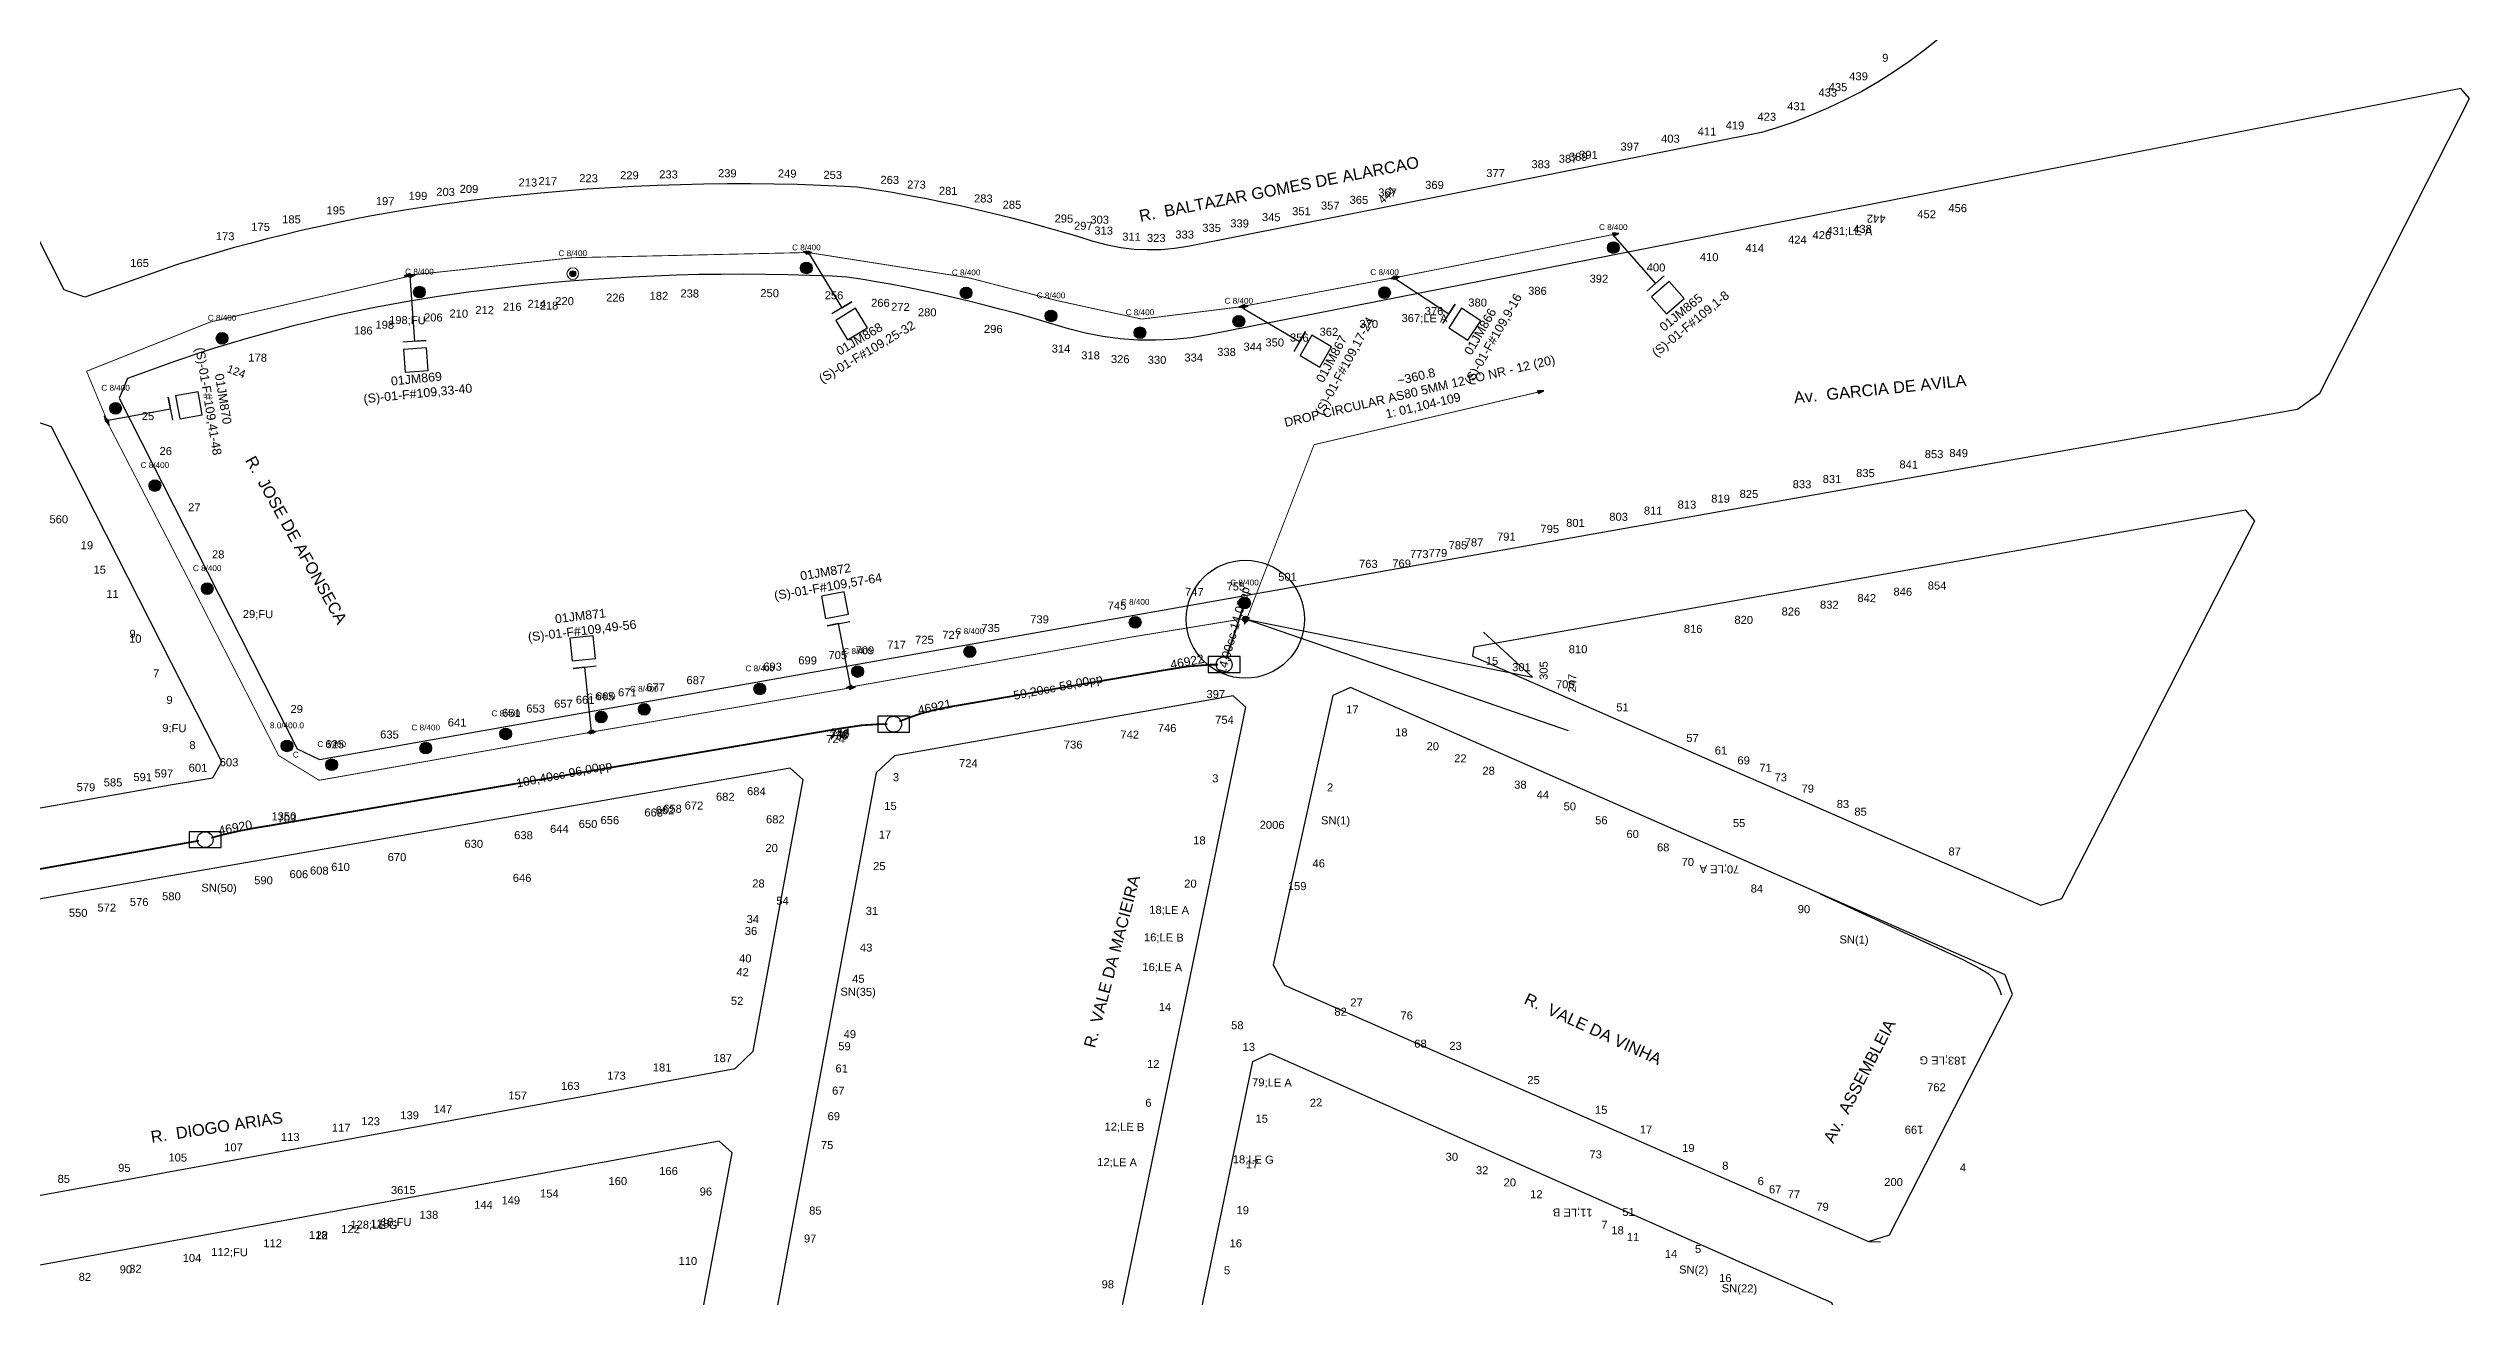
# Model space of a CAD drawing. Header units: millimetres. Extents: x -46.6554 to -46.6319, y -23.689 to -23.6746.
# Drawn here: x -46.635757 to -46.632008, y -23.682105 to -23.680172 of the extents above; entities that cross this region are included whole.
import ezdxf
from ezdxf.enums import TextEntityAlignment as Align

# ---------------------------------------------------------------- set-up
doc = ezdxf.new("R2010")
doc.units = ezdxf.units.MM
for name, color, linetype in [('building_parcel_Line', 7, 'Continuous'), ('Duct_Bank_label', 7, 'Continuous'), ('Line_of_Ducts', 7, 'Continuous'), ('Lot_label', 7, 'Continuous'), ('Manhole', 7, 'Continuous'), ('Manhole_label', 7, 'Continuous'), ('Optical_Cable_Segment', 7, 'Continuous'), ('Optical_Cable_Segment_label', 7, 'Continuous'), ('Optical_Fiber_Terminal', 7, 'Continuous'), ('Pole', 7, 'Continuous'), ('Pole_label', 7, 'Continuous'), ('Street_label', 7, 'Continuous')]:
    doc.layers.add(name, color=color, linetype=linetype)
doc.styles.get("Standard").update_dxf_attribs({"font": 'arial.ttf', "height": 1.006})

# ---------------------------------------------------------------- blocks, each defined once
blk = doc.blocks.new('TERMINAL_FIBER_ACCESS_CUSTOM')
at = {"color": 0, "linetype": 'Continuous'}
blk.add_line((0, 0), (0.001, 0), dxfattribs=at)
at = {"color": 0, "linetype": 'Continuous', "lineweight": 30}
blk.add_line((0.001, 0), (2.349, 0), dxfattribs=at)
blk.add_lwpolyline([(2.349, 0), (2.349, 0.419), (2.349, -0.419)], dxfattribs=at)
blk.add_lwpolyline([(3.441, 0.421), (2.618, 0.421), (2.618, -0.421), (3.441, -0.421)], close=True, dxfattribs=at)
blk = doc.blocks.new('CEO_MOD')
at = {"linetype": 'Continuous', "lineweight": 30}
h = blk.add_hatch(color=0, dxfattribs=at)
edge = h.paths.add_edge_path()
edge.add_arc((0, 0), 0.75, 0, 360)
at = {"color": 0, "linetype": 'Continuous', "lineweight": 30}
blk.add_circle((0, 0), 0.75, dxfattribs=at)
blk = doc.blocks.new('TERMINAL_FIBER')
at = {"color": 0, "linetype": 'Continuous', "lineweight": 30}
blk.add_blockref('CEO_MOD', (0, 0), dxfattribs=at)
blk.add_attdef('TXT2', (-1.56, 0.87), '', height=1, dxfattribs=at)
blk = doc.blocks.new('POLE_THD_INS')
at = {"linetype": 'Continuous'}
h = blk.add_hatch(color=0, dxfattribs=at)
edge = h.paths.add_edge_path()
edge.add_arc((0, 0), 1, 0, 360)
at = {"color": 0, "linetype": 'Continuous'}
blk.add_circle((0, 0), 1, dxfattribs=at)
at = {"color": 0, "ltscale": 3.3}
blk.add_attdef('MATERIAL_CODE', text='', height=1, dxfattribs=at).set_placement((1, -1), align=Align.TOP_LEFT)
blk = doc.blocks.new('POLE_THD_INS_CUSTOM')
at = {"linetype": 'Continuous'}
h = blk.add_hatch(color=0, dxfattribs=at)
edge = h.paths.add_edge_path()
edge.add_arc((0, 0), 1, 0, 360)
at = {"color": 0, "linetype": 'Continuous'}
blk.add_circle((0, 0), 1, dxfattribs=at)
blk = doc.blocks.new('POLE_EXT_CUSTOM')
at = {"linetype": 'Continuous'}
h = blk.add_hatch(color=0, dxfattribs=at)
edge = h.paths.add_edge_path()
edge.add_arc((0, 0), 0.5, 0, 360)
at = {"color": 0, "linetype": 'Continuous', "lineweight": 20}
blk.add_circle((0, 0), 1, dxfattribs=at)
at = {"color": 0, "linetype": 'Continuous'}
blk.add_circle((0, 0), 0.5, dxfattribs=at)
blk = doc.blocks.new('IN')
at = {"linetype": 'Continuous'}
blk.add_hatch(color=0, dxfattribs=at).paths.add_polyline_path([(0.94, 0), (0, 0.25), (0, 0), (0, -0.25)])
at = {"color": 0, "linetype": 'Continuous'}
for p, q in [((0.94, 0), (0, 0.25)), ((0, 0), (0, 0.25)), ((0, -0.25), (0.94, 0)), ((0, -0.25), (0, 0))]:
    blk.add_line(p, q, dxfattribs=at)
blk = doc.blocks.new('OUT')
at = {"linetype": 'Continuous'}
blk.add_hatch(color=0, dxfattribs=at).paths.add_polyline_path([(0.94, 0), (0, 0.25), (0, 0), (0, -0.25)])
at = {"color": 0, "linetype": 'Continuous'}
for p, q in [((0.94, 0), (0, 0.25)), ((0, 0), (0, 0.25)), ((0, -0.25), (0.94, 0)), ((0, -0.25), (0, 0))]:
    blk.add_line(p, q, dxfattribs=at)
blk = doc.blocks.new('MANHOLE_USA')
at = {"color": 0, "linetype": 'ByBlock'}
for p, q in [((1.82, 0.91), (-1.82, 0.91)), ((-1.82, 0.91), (-1.82, -0.91)), ((1.82, -0.91), (1.82, 0.91)), ((-1.82, -0.91), (1.82, -0.91))]:
    blk.add_line(p, q, dxfattribs=at)
blk.add_circle((0, 0), 0.908, dxfattribs=at)

msp = doc.modelspace()

# ---------------------------------------------------------------- linework, layer by layer
at = {"color": 1}
for p, q in [((-46.6334036, -23.6812288), (-46.6339038, -23.6810559)), ((-46.6339038, -23.6810559), (-46.6334591, -23.6811457)), ((-46.6334591, -23.6811457), (-46.6335351, -23.6810759))]:
    msp.add_line(p, q, dxfattribs=at)
msp.add_circle((-46.6339038, -23.6810559), 0.0000915, dxfattribs=at)
at = {"layer": 'building_parcel_Line', "color": 7, "linetype": 'Continuous', "transparency": 33554687}
for points in [[(-46.6328318, -23.6801578), (-46.6328538, -23.6801757), (-46.6328767, -23.6801927), (-46.6329002, -23.6802088), (-46.6329245, -23.680224), (-46.6329494, -23.6802383), (-46.632975, -23.6802516), (-46.6330011, -23.680264), (-46.6330277, -23.6802754), (-46.6330548, -23.6802858), (-46.6330823, -23.6802951), (-46.6331049, -23.680302), (-46.6339932, -23.6804785), (-46.6340138, -23.6804817), (-46.6340345, -23.6804836), (-46.6340553, -23.680484), (-46.6340761, -23.680483), (-46.6340968, -23.6804805), (-46.6341172, -23.6804766), (-46.6341372, -23.6804713), (-46.6341394, -23.6804706), (-46.6341649, -23.6804628), (-46.6341904, -23.6804552), (-46.634216, -23.680448), (-46.6342417, -23.680441), (-46.6342675, -23.6804343), (-46.6342934, -23.6804279), (-46.6343193, -23.6804217), (-46.6343453, -23.6804158), (-46.6343714, -23.6804102), (-46.6343976, -23.6804049), (-46.6344238, -23.6803999), (-46.6344501, -23.6803951), (-46.6344765, -23.6803907), (-46.6344801, -23.6803901), (-46.6345056, -23.6803868), (-46.6345251, -23.6803854), (-46.6345613, -23.6803839), (-46.6345974, -23.6803827), (-46.6346336, -23.680382), (-46.6346698, -23.6803816), (-46.634706, -23.6803817), (-46.6347422, -23.6803821), (-46.6347784, -23.6803829), (-46.6348145, -23.6803841), (-46.6348507, -23.6803856), (-46.6348868, -23.6803876), (-46.6349229, -23.68039), (-46.634959, -23.6803927), (-46.634995, -23.6803958), (-46.635031, -23.6803994), (-46.635067, -23.6804033), (-46.6351028, -23.6804075), (-46.6351248, -23.6804103), (-46.6351518, -23.680414), (-46.6351788, -23.680418), (-46.6352057, -23.6804223), (-46.6352325, -23.6804269), (-46.6352593, -23.6804317), (-46.635286, -23.6804369), (-46.6353126, -23.6804423), (-46.6353392, -23.680448), (-46.6353657, -23.680454), (-46.6353922, -23.6804603), (-46.6354185, -23.6804668), (-46.6354448, -23.6804737), (-46.6354709, -23.6804808), (-46.635497, -23.6804882), (-46.635523, -23.6804959), (-46.6355489, -23.6805038), (-46.6355587, -23.6805069), (-46.635701, -23.680557), (-46.6357326, -23.6805457), (-46.6359164, -23.6801836)], [(-46.6331068, -23.6804471), (-46.6339615, -23.6806153), (-46.6339884, -23.6806198), (-46.6340156, -23.6806226), (-46.6340429, -23.6806239), (-46.6340702, -23.6806236), (-46.6340975, -23.6806216), (-46.6341246, -23.6806181), (-46.6341514, -23.6806129), (-46.6341777, -23.6806062), (-46.6341883, -23.6806031), (-46.6342121, -23.6805958), (-46.6342359, -23.6805887), (-46.6342598, -23.680582), (-46.6342838, -23.6805754), (-46.6343079, -23.6805692), (-46.6343321, -23.6805632), (-46.6343563, -23.6805574), (-46.6343806, -23.6805519), (-46.634405, -23.6805467), (-46.6344295, -23.6805418), (-46.634454, -23.6805371), (-46.6344785, -23.6805326), (-46.6344955, -23.6805297), (-46.6345209, -23.6805263), (-46.6345437, -23.6805246), (-46.6345781, -23.6805233), (-46.6346125, -23.6805223), (-46.6346469, -23.6805218), (-46.6346813, -23.6805215), (-46.6347157, -23.6805217), (-46.6347502, -23.6805222), (-46.6347846, -23.6805231), (-46.634819, -23.6805243), (-46.6348534, -23.6805259), (-46.6348877, -23.6805279), (-46.634922, -23.6805303), (-46.6349563, -23.680533), (-46.6349906, -23.6805361), (-46.6350248, -23.6805395), (-46.635059, -23.6805434), (-46.6350931, -23.6805476), (-46.6351033, -23.6805489), (-46.6351286, -23.6805523), (-46.6351538, -23.6805561), (-46.6351789, -23.6805601), (-46.635204, -23.6805643), (-46.6352291, -23.6805689), (-46.6352541, -23.6805737), (-46.635279, -23.6805787), (-46.6353039, -23.6805841), (-46.6353286, -23.6805897), (-46.6353534, -23.6805956), (-46.635378, -23.6806017), (-46.6354026, -23.6806081), (-46.635427, -23.6806148), (-46.6354514, -23.6806217), (-46.6354757, -23.6806289), (-46.6355, -23.6806363), (-46.6355241, -23.680644), (-46.6355481, -23.680652), (-46.6355606, -23.6806562), (-46.6356347, -23.6806831), (-46.6356475, -23.6807135), (-46.6355634, -23.6808794), (-46.6353718, -23.6812569), (-46.6353374, -23.6812731), (-46.6331121, -23.6808787), (-46.6322749, -23.6807303), (-46.6322404, -23.6807056), (-46.6320084, -23.6802494), (-46.632022, -23.6802336), (-46.6331068, -23.6804471)], [(-46.6355688, -23.6813125), (-46.6355026, -23.6813015), (-46.6354888, -23.681277), (-46.6355664, -23.681124), (-46.6357523, -23.6807577), (-46.6357856, -23.6807471)], [(-46.6331139, -23.6810218), (-46.6335501, -23.6810991), (-46.633552, -23.6811131), (-46.6331174, -23.6813037), (-46.6326721, -23.681499), (-46.6326395, -23.6814883), (-46.632341, -23.6809034), (-46.6323547, -23.6808872), (-46.6331139, -23.6810218)], [(-46.6341314, -23.6822993), (-46.6339032, -23.6811923), (-46.6339227, -23.6811744), (-46.6344472, -23.6812674), (-46.6344754, -23.6812939), (-46.634661, -23.6822938)], [(-46.633119, -23.6814349), (-46.6337412, -23.6811616), (-46.6337683, -23.681174), (-46.6338607, -23.6815912), (-46.6338435, -23.681623), (-46.6331253, -23.6819382), (-46.632939, -23.68202), (-46.6329064, -23.6820093), (-46.6327159, -23.6816371), (-46.6327275, -23.681607), (-46.633119, -23.6814349)], [(-46.6368015, -23.6818843), (-46.6364948, -23.6820644), (-46.6364501, -23.6820722), (-46.6355763, -23.6819128), (-46.634694, -23.6817518), (-46.6346658, -23.6817252), (-46.6345885, -23.6813048), (-46.6346085, -23.6812868), (-46.6355705, -23.681454), (-46.6367989, -23.6816714)], [(-46.6366185, -23.6814983), (-46.6355688, -23.6813125)], [(-46.6330137, -23.6814812), (-46.6327928, -23.6815831), (-46.6327665, -23.6815969), (-46.6327527, -23.6816054), (-46.6327449, -23.6816122), (-46.6327407, -23.6816194), (-46.6327359, -23.6816311), (-46.6327337, -23.6816379)], [(-46.633064, -23.6823106), (-46.6331123, -23.6824049), (-46.6331566, -23.6824914), (-46.6331832, -23.6825032), (-46.6334498, -23.6824123), (-46.6337121, -23.6823038), (-46.6339607, -23.6821869), (-46.633978, -23.6821545), (-46.6338921, -23.6817411), (-46.6338654, -23.6817287), (-46.6331268, -23.6820564), (-46.6329963, -23.6821143), (-46.6329842, -23.6821447), (-46.633064, -23.6823106)], [(-46.6347751, -23.6822925), (-46.6346985, -23.6818823), (-46.6347184, -23.6818645), (-46.6355776, -23.6820212), (-46.6363096, -23.6821547), (-46.636313, -23.6821712), (-46.6361308, -23.6822782), (-46.6355848, -23.6825989), (-46.6349266, -23.6829854), (-46.6349018, -23.6829753), (-46.6347751, -23.6822925)], [(-46.632939, -23.68202), (-46.6329203, -23.6820201)]]:
    msp.add_lwpolyline(points, dxfattribs=at)
at = {"layer": 'Line_of_Ducts', "color": 4, "linetype": 'Continuous', "transparency": 33554687, "const_width": 0.00000273}
for points in [[(-46.6339338, -23.6811176), (-46.633908, -23.6810394)], [(-46.6339465, -23.6811263), (-46.6339575, -23.6811263), (-46.6339935, -23.6811291), (-46.6340263, -23.6811343), (-46.6343678, -23.6811927), (-46.6343881, -23.6811971), (-46.634408, -23.6812026), (-46.6344266, -23.6812091), (-46.6344397, -23.6812143)], [(-46.635505, -23.6813945), (-46.6354853, -23.6813893), (-46.6354599, -23.6813835), (-46.6354364, -23.6813791), (-46.6354135, -23.6813754), (-46.6345295, -23.6812249), (-46.6344974, -23.6812202), (-46.6344687, -23.6812184), (-46.6344582, -23.6812184)], [(-46.635524, -23.681399), (-46.6362971, -23.6815365), (-46.6363511, -23.6815433), (-46.6364039, -23.681547), (-46.6364396, -23.6815472), (-46.6364749, -23.6815452), (-46.6365067, -23.6815418), (-46.6365345, -23.6815371), (-46.6365602, -23.6815318), (-46.6365904, -23.6815239), (-46.6366228, -23.6815132), (-46.6366451, -23.6815046), (-46.6366752, -23.6814913), (-46.6366868, -23.6814856)]]:
    msp.add_lwpolyline(points, dxfattribs=at)
at = {"layer": 'Optical_Cable_Segment', "color": 4, "linetype": 'Continuous', "transparency": 33554687, "const_width": 0.00000135}
for points in [[(-46.6336695, -23.6805264), (-46.6333343, -23.68046)], [(-46.6351971, -23.680523), (-46.6349451, -23.6804959), (-46.6345842, -23.680488)], [(-46.6345796, -23.6804881), (-46.6343324, -23.680527), (-46.6341986, -23.6805617), (-46.6340645, -23.680591), (-46.6339083, -23.6805717)], [(-46.6356665, -23.6807475), (-46.6356981, -23.6806718), (-46.6355061, -23.6805954), (-46.6351978, -23.6805245)], [(-46.633905, -23.6805708), (-46.6336743, -23.6805271)], [(-46.6339017, -23.6810552), (-46.6337975, -23.6807856), (-46.6334505, -23.6807041)], [(-46.6349186, -23.6812312), (-46.6353379, -23.6813054), (-46.6354008, -23.681267), (-46.6355347, -23.6810051), (-46.6356668, -23.6807492)], [(-46.6339064, -23.6810551), (-46.6340786, -23.6810833), (-46.6345131, -23.6811606)], [(-46.6345165, -23.6811624), (-46.6349134, -23.6812302)]]:
    msp.add_lwpolyline(points, dxfattribs=at)

# ---------------------------------------------------------------- block references
at = {"layer": 'Manhole', "color": 4, "transparency": 33554687, "xscale": 1.352373611542121e-05, "yscale": 1.352373611542121e-05, "zscale": 1.352373611542121e-05}
for p in [(-46.6339367, -23.6811262), (-46.6344484, -23.6812184), (-46.6355144, -23.6813973)]:
    msp.add_blockref('MANHOLE_USA', p, dxfattribs=at)
at = {"layer": 'Optical_Cable_Segment', "color": 4, "transparency": 33554687}
for name, p, xscale, yscale, zscale, rotation in [('IN', (-46.6333343, -23.68046), 9.66397983909672e-06, 9.66397983909672e-06, 9.66397983909672e-06, 11.20086018652149), ('OUT', (-46.6345796, -23.6804881), 9.663979839096716e-06, 9.663979839096716e-06, 9.663979839096716e-06, 171.0452296435564), ('IN', (-46.6345842, -23.680488), 9.663979839096721e-06, 9.663979839096721e-06, 9.663979839096721e-06, 1.254785703407933), ('OUT', (-46.6351971, -23.680523), 9.66397983909672e-06, 9.66397983909672e-06, 9.66397983909672e-06, 186.1454516573402), ('IN', (-46.6351978, -23.6805245), 9.66397983909672e-06, 9.66397983909672e-06, 9.66397983909672e-06, 12.96902619112743), ('OUT', (-46.6336695, -23.6805264), 9.66397983909672e-06, 9.66397983909672e-06, 9.66397983909672e-06, 191.2008599808415), ('IN', (-46.6336743, -23.6805271), 9.663979839096723e-06, 9.663979839096723e-06, 9.663979839096723e-06, 10.72383882122028), ('OUT', (-46.633905, -23.6805708), 9.66397983909672e-06, 9.66397983909672e-06, 9.66397983909672e-06, 190.7238386155403), ('IN', (-46.6339083, -23.6805717), 9.66397983909672e-06, 9.66397983909672e-06, 9.66397983909672e-06, 7.022360102341264), ('OUT', (-46.6334505, -23.6807041), 9.66397983909672e-06, 9.66397983909672e-06, 9.66397983909672e-06, 13.22555633321715), ('IN', (-46.6356668, -23.6807492), 9.66397983909672e-06, 9.66397983909672e-06, 9.66397983909672e-06, 117.304570129793), ('OUT', (-46.6356665, -23.6807475), 9.663979839096718e-06, 9.663979839096718e-06, 9.663979839096718e-06, 292.6255729817746), ('IN', (-46.6339017, -23.6810552), 9.66397983909672e-06, 9.66397983909672e-06, 9.66397983909672e-06, 248.8646646156922), ('OUT', (-46.6339064, -23.6810551), 9.663979839096718e-06, 9.663979839096718e-06, 9.663979839096718e-06, 9.308326390590786), ('IN', (-46.6345131, -23.6811606), 9.66397983909672e-06, 9.66397983909672e-06, 9.66397983909672e-06, 190.0911407255347), ('OUT', (-46.6345165, -23.6811624), 9.66397983909672e-06, 9.66397983909672e-06, 9.66397983909672e-06, 9.682585236499092), ('IN', (-46.6349134, -23.6812302), 9.663979839096716e-06, 9.663979839096716e-06, 9.663979839096716e-06, 189.6825850308191), ('OUT', (-46.6349186, -23.6812312), 9.66397983909672e-06, 9.66397983909672e-06, 9.66397983909672e-06, 10.0430728745039)]:
    msp.add_blockref(name, p, dxfattribs=dict(at, xscale=xscale, yscale=yscale, zscale=zscale, rotation=rotation))
at = {"layer": 'Optical_Fiber_Terminal', "color": 4, "transparency": 33554687}
for name, p, xscale, yscale, zscale, rotation in [('TERMINAL_FIBER_ACCESS_CUSTOM', (-46.6333354, -23.68046), 4.294913580859482e-05, 4.294913580859482e-05, 4.294913580859482e-05, 311.1999996444021), ('TERMINAL_FIBER_ACCESS_CUSTOM', (-46.634581, -23.6804875), 4.294913580859482e-05, 4.294913580859482e-05, 4.294913580859482e-05, 301.1999996558288), ('TERMINAL_FIBER_ACCESS_CUSTOM', (-46.6351978, -23.6805247), 4.294913580859482e-05, 4.294913580859482e-05, 4.294913580859482e-05, 274.1999996866808), ('TERMINAL_FIBER_ACCESS_CUSTOM', (-46.633673, -23.6805276), 4.294913580859482e-05, 4.294913580859482e-05, 4.294913580859482e-05, 326.6999996266908), ('TERMINAL_FIBER_ACCESS_CUSTOM', (-46.6339067, -23.6805745), 4.294913580859482e-05, 4.294913580859482e-05, 4.294913580859482e-05, 329.3999996236057), ('TERMINAL_FIBER_ACCESS_CUSTOM', (-46.6356676, -23.6807479), 4.294913580859482e-05, 4.294913580859482e-05, 4.294913580859482e-05, 10.29999998823054), ('TERMINAL_FIBER_ACCESS_CUSTOM', (-46.6345147, -23.6811618), 4.294913580859482e-05, 4.294913580859482e-05, 4.294913580859482e-05, 100.8999998847049), ('TERMINAL_FIBER', (-46.6339038, -23.6810559), 6.027931536362724e-06, 6.027931536362724e-06, 6.027931536362724e-06, 5.999999993144), ('TERMINAL_FIBER_ACCESS_CUSTOM', (-46.6349161, -23.6812305), 4.294913580859482e-05, 4.294913580859482e-05, 4.294913580859482e-05, 96.09999989018974)]:
    msp.add_blockref(name, p, dxfattribs=dict(at, xscale=xscale, yscale=yscale, zscale=zscale, rotation=rotation))
at = {"layer": 'Pole', "color": 4, "transparency": 33554687, "xscale": 9.041897304544088e-06, "yscale": 9.041897304544088e-06, "zscale": 9.041897304544088e-06}
for name, p in [('POLE_THD_INS_CUSTOM', (-46.6345836, -23.6805118)), ('POLE_THD_INS_CUSTOM', (-46.6333342, -23.6804803)), ('POLE_THD_INS_CUSTOM', (-46.6351827, -23.6805492)), ('POLE_EXT_CUSTOM', (-46.6349452, -23.6805207)), ('POLE_THD_INS_CUSTOM', (-46.6343362, -23.6805505)), ('POLE_THD_INS_CUSTOM', (-46.6336883, -23.6805501)), ('POLE_THD_INS_CUSTOM', (-46.6342048, -23.6805861)), ('POLE_THD_INS_CUSTOM', (-46.6354883, -23.6806208)), ('POLE_THD_INS_CUSTOM', (-46.6340671, -23.6806122)), ('POLE_THD_INS_CUSTOM', (-46.633914, -23.6805944)), ('POLE_THD_INS_CUSTOM', (-46.6356531, -23.6807292)), ('POLE_THD_INS_CUSTOM', (-46.6355923, -23.6808489)), ('POLE_THD_INS_CUSTOM', (-46.6355113, -23.6810086)), ('POLE_THD_INS_CUSTOM', (-46.6339052, -23.6810308)), ('POLE_THD_INS_CUSTOM', (-46.6340745, -23.6810608)), ('POLE_THD_INS_CUSTOM', (-46.6343305, -23.6811062)), ('POLE_THD_INS_CUSTOM', (-46.6345042, -23.6811369)), ('POLE_THD_INS_CUSTOM', (-46.6346557, -23.6811638)), ('POLE_THD_INS_CUSTOM', (-46.6349012, -23.6812073)), ('POLE_THD_INS_CUSTOM', (-46.6348346, -23.6811955)), ('POLE_THD_INS_CUSTOM', (-46.6351729, -23.6812555)), ('POLE_THD_INS_CUSTOM', (-46.6350491, -23.6812335)), ('POLE_THD_INS_CUSTOM', (-46.6353186, -23.6812813))]:
    msp.add_blockref(name, p, dxfattribs=at)
msp.add_blockref('POLE_THD_INS', (-46.6353878, -23.6812521), dxfattribs=at).add_auto_attribs({'MATERIAL_CODE': 'C'})

# ---------------------------------------------------------------- texts
at = {"layer": 'Duct_Bank_label', "color": 4, "char_height": 0.000013472, "attachment_point": 2}
for s, insert, rotation in [('14,00cc-14,00pp', (-46.6339289, -23.6810715), 74), ('59,20cc-58,00pp', (-46.6341953, -23.6811542), 11), ('100,40cc-96,00pp', (-46.63496, -23.6812891), 11)]:
    msp.add_mtext(s, dxfattribs=dict(at, insert=insert, rotation=rotation))
at = {"layer": 'Lot_label', "color": 6, "attachment_point": 2}
for s, insert, char_height, rotation in [('9', (-46.632913, -23.6801801), 0.0000124, 359.4), ('433', (-46.6330021, -23.6802339), 0.00001239, 359.4), ('435', (-46.6329862, -23.6802255), 0.00001239, 359.4), ('439', (-46.6329544, -23.6802087), 0.00001239, 359.4), ('423', (-46.6330965, -23.6802714), 0.00001239, 359.4), ('431', (-46.6330504, -23.680255), 0.00001239, 359.4), ('397', (-46.6333086, -23.6803177), 0.00001239, 359.4), ('403', (-46.6332457, -23.6803053), 0.00001239, 359.4), ('411', (-46.6331891, -23.6802942), 0.00001239, 359.4), ('419', (-46.6331457, -23.6802848), 0.00001239, 359.4), ('383', (-46.6334465, -23.6803449), 0.00001239, 359.4), ('387', (-46.6334041, -23.6803365), 0.00001239, 359.4), ('389', (-46.6333884, -23.6803334), 0.00001239, 359.4), ('391', (-46.6333727, -23.6803303), 0.00001239, 359.4), ('199', (-46.6351849, -23.6803939), 0.00001239, 359.4), ('203', (-46.6351421, -23.6803878), 0.00001239, 359.4), ('209', (-46.6351059, -23.6803832), 0.00001239, 359.4), ('213', (-46.6350148, -23.6803732), 0.00001239, 359.4), ('217', (-46.6349839, -23.6803712), 0.00001239, 359.4), ('223', (-46.6349207, -23.6803666), 0.00001239, 359.4), ('229', (-46.6348575, -23.680362), 0.00001239, 359.4), ('233', (-46.6347969, -23.6803607), 0.00001239, 359.4), ('239', (-46.6347059, -23.6803589), 0.00001239, 359.4), ('249', (-46.6346132, -23.6803594), 0.00001239, 359.4), ('253', (-46.6345427, -23.6803615), 0.00001239, 359.4), ('263', (-46.6344544, -23.6803692), 0.00001239, 359.4), ('273', (-46.6344131, -23.6803765), 0.00001239, 359.4), ('281', (-46.6343639, -23.6803862), 0.00001239, 359.4), ('367', (-46.6336836, -23.6803887), 0.00001239, 359.4), ('444', (-46.6336889, -23.6803945), 0.00001239, 42), ('369', (-46.633611, -23.680377), 0.00001239, 359.4), ('377', (-46.6335164, -23.6803586), 0.00001239, 359.4), ('185', (-46.6353808, -23.6804303), 0.00001239, 359.4), ('195', (-46.6353121, -23.6804165), 0.00001239, 359.4), ('197', (-46.6352358, -23.6804021), 0.00001239, 359.4), ('283', (-46.6343095, -23.680398), 0.00001239, 359.4), ('285', (-46.6342652, -23.6804077), 0.00001239, 359.4), ('295', (-46.6341848, -23.6804291), 0.00001239, 359.4), ('303', (-46.6341294, -23.6804308), 0.00001239, 359.4), ('345', (-46.6338637, -23.6804269), 0.00001239, 359.4), ('351', (-46.633817, -23.6804178), 0.00001239, 359.4), ('357', (-46.6337724, -23.680409), 0.00001239, 359.4), ('365', (-46.633728, -23.6804002), 0.00001239, 359.4), ('442', (-46.6329273, -23.6804419), 0.00001239, 179.4), ('452', (-46.632849, -23.6804224), 0.00001239, 359.4), ('456', (-46.6328009, -23.6804129), 0.00001239, 359.4), ('173', (-46.6354834, -23.6804564), 0.00001239, 359.4), ('175', (-46.6354285, -23.6804419), 0.00001239, 359.4), ('297', (-46.6341547, -23.6804403), 0.00001239, 359.4), ('313', (-46.6341232, -23.6804477), 0.00001239, 359.4), ('311', (-46.63408, -23.6804572), 0.00001239, 359.4), ('323', (-46.6340418, -23.6804592), 0.00001239, 359.4), ('333', (-46.6339978, -23.6804539), 0.00001239, 359.4), ('335', (-46.6339561, -23.6804435), 0.00001239, 359.4), ('339', (-46.6339128, -23.6804366), 0.00001239, 359.4), ('424', (-46.6330491, -23.6804618), 0.00001239, 359.4), ('426', (-46.6330112, -23.6804548), 0.00001239, 359.4), ('431;LE A', (-46.6329686, -23.6804485), 0.00001239, 359.4), ('438', (-46.6329483, -23.6804451), 0.00001239, 359.4), ('165', (-46.6356159, -23.6804979), 0.00001239, 359.4), ('400', (-46.633268, -23.6805048), 0.00001239, 359.4), ('410', (-46.6331857, -23.6804887), 0.00001239, 359.4), ('414', (-46.6331151, -23.6804748), 0.00001239, 359.4), ('386', (-46.6334516, -23.680541), 0.00001239, 359.4), ('392', (-46.6333564, -23.6805222), 0.00001239, 359.4), ('210', (-46.6351217, -23.6805763), 0.00001239, 359.4), ('212', (-46.6350816, -23.6805709), 0.00001239, 359.4), ('216', (-46.6350389, -23.6805657), 0.00001239, 359.4), ('214', (-46.6350009, -23.6805612), 0.00001239, 359.4), ('220', (-46.6349579, -23.6805569), 0.00001239, 359.4), ('226', (-46.6348793, -23.6805515), 0.00001239, 359.4), ('238', (-46.6347641, -23.6805451), 0.00001239, 359.4), ('250', (-46.6346404, -23.6805447), 0.00001239, 359.4), ('256', (-46.6345407, -23.680548), 0.00001239, 359.4), ('266', (-46.6344689, -23.6805597), 0.00001239, 359.4), ('272', (-46.6344378, -23.6805659), 0.00001239, 359.4), ('280', (-46.6343964, -23.6805743), 0.00001239, 359.4), ('376', (-46.6336117, -23.6805725), 0.00001239, 359.4), ('380', (-46.6335442, -23.6805592), 0.00001239, 359.4), ('186', (-46.6352695, -23.6806025), 0.00001239, 359.4), ('198', (-46.6352363, -23.6805936), 0.00001239, 359.4), ('198;FU', (-46.6352013, -23.6805864), 0.00001239, 359.4), ('206', (-46.6351611, -23.6805823), 0.00001239, 359.4), ('296', (-46.6342941, -23.6806001), 0.00001239, 359.4), ('356', (-46.6338203, -23.6806135), 0.00001239, 359.4), ('362', (-46.6337745, -23.6806045), 0.00001239, 359.4), ('370', (-46.6337128, -23.6805924), 0.00001239, 359.4), ('367;LE A', (-46.6336264, -23.6805835), 0.00001239, 359.4), ('178', (-46.6354331, -23.6806445), 0.00001239, 359.4), ('314', (-46.6341892, -23.6806306), 0.00001239, 359.4), ('318', (-46.6341435, -23.680641), 0.00001239, 359.4), ('326', (-46.6340976, -23.6806468), 0.00001239, 359.4), ('330', (-46.6340406, -23.680648), 0.00001239, 359.4), ('334', (-46.6339838, -23.6806444), 0.00001239, 359.4), ('338', (-46.633933, -23.6806357), 0.00001239, 359.4), ('344', (-46.6338923, -23.6806277), 0.00001239, 359.4), ('350', (-46.6338584, -23.680621), 0.00001239, 359.4), ('124', (-46.635464, -23.6806663), 0.00001239, 339.2), ('25', (-46.6356029, -23.680735), 0.00001239, 359.4), ('26', (-46.6355754, -23.6807891), 0.00001239, 359.4), ('853', (-46.6328375, -23.680794), 0.00001239, 359.4), ('849', (-46.6327994, -23.6807924), 0.00001239, 359.4), ('833', (-46.6330419, -23.6808406), 0.00001239, 359.4), ('831', (-46.6329955, -23.6808326), 0.00001239, 359.4), ('835', (-46.6329437, -23.6808233), 0.00001239, 359.4), ('841', (-46.6328767, -23.68081), 0.00001239, 359.4), ('27', (-46.6355312, -23.6808764), 0.00001239, 359.4), ('811', (-46.6332723, -23.6808815), 0.00001239, 359.4), ('813', (-46.6332201, -23.6808722), 0.00001239, 359.4), ('819', (-46.6331681, -23.680863), 0.00001239, 359.4), ('825', (-46.6331241, -23.6808557), 0.00001239, 359.4), ('795', (-46.6334325, -23.6809098), 0.00001239, 359.4), ('801', (-46.6333927, -23.6809005), 0.00001239, 359.4), ('803', (-46.6333259, -23.680891), 0.00001239, 359.4), ('19', (-46.6356975, -23.6809352), 0.00001239, 359.4), ('28', (-46.6354942, -23.6809493), 0.00001239, 359.4), ('773', (-46.6336346, -23.6809487), 0.00001239, 359.4), ('779', (-46.6336057, -23.6809471), 0.00001239, 359.4), ('785', (-46.6335747, -23.6809351), 0.00001239, 359.4), ('787', (-46.6335498, -23.6809306), 0.00001239, 359.4), ('791', (-46.6334998, -23.6809218), 0.00001239, 359.4), ('15', (-46.6356776, -23.6809729), 0.00001239, 359.4), ('763', (-46.6337134, -23.6809639), 0.00001239, 359.4), ('769', (-46.6336619, -23.6809634), 0.00001239, 359.4), ('11', (-46.6356577, -23.6810106), 0.00001239, 359.4), ('745', (-46.6341025, -23.6810286), 0.00001239, 359.4), ('747', (-46.6339828, -23.6810074), 0.00001239, 359.4), ('755', (-46.6339185, -23.680999), 0.00001239, 359.4), ('832', (-46.6329997, -23.6810272), 0.00001239, 359.4), ('842', (-46.6329417, -23.681017), 0.00001239, 359.4), ('846', (-46.6328859, -23.6810071), 0.00001239, 359.4), ('854', (-46.6328328, -23.6809976), 0.00001239, 359.4), ('29;FU', (-46.6354326, -23.6810418), 0.00001239, 359.4), ('735', (-46.6342982, -23.6810633), 0.00001239, 359.4), ('739', (-46.6342225, -23.6810499), 0.00001239, 359.4), ('816', (-46.6332105, -23.6810646), 0.00001239, 359.4), ('820', (-46.6331322, -23.6810507), 0.00001239, 359.4), ('826', (-46.6330591, -23.6810378), 0.00001239, 359.4), ('10', (-46.6356226, -23.6810799), 0.00001239, 359.4), ('9-', (-46.6356239, -23.6810722), 0.00001239, 359.4), ('705', (-46.6345349, -23.6811052), 0.00001239, 359.4), ('709', (-46.634493, -23.6810978), 0.00001239, 359.4), ('717', (-46.6344439, -23.6810891), 0.00001239, 359.4), ('725', (-46.6344007, -23.6810815), 0.00001239, 359.4), ('727', (-46.6343587, -23.681074), 0.00001239, 359.4), ('810', (-46.6333887, -23.6810962), 0.00001239, 359.4), ('7', (-46.6355902, -23.6811337), 0.0000124, 359.4), ('693', (-46.6346359, -23.6811231), 0.00001239, 359.4), ('699', (-46.6345816, -23.6811135), 0.00001239, 359.4), ('15', (-46.633522, -23.6811142), 0.00001239, 359.4), ('305', (-46.6334483, -23.6811354), 0.00001239, 89.3), ('247', (-46.633404, -23.6811548), 0.00001239, 89.3), ('9', (-46.6355696, -23.6811747), 0.0000124, 359.4), ('657', (-46.6349597, -23.6811805), 0.00001239, 359.4), ('661', (-46.634926, -23.6811745), 0.00001239, 359.4), ('665', (-46.6348952, -23.6811691), 0.00001239, 359.4), ('671', (-46.6348606, -23.681163), 0.00001239, 359.4), ('677', (-46.6348169, -23.6811552), 0.00001239, 359.4), ('687', (-46.6347547, -23.6811442), 0.00001239, 359.4), ('706', (-46.6334086, -23.6811505), 0.00001239, 359.4), ('9;FU', (-46.6355621, -23.6812183), 0.00001239, 359.4), ('29', (-46.6353727, -23.6811888), 0.00001239, 359.4), ('641', (-46.6351243, -23.6812097), 0.00001239, 359.4), ('651', (-46.6350402, -23.6811948), 0.00001239, 359.4), ('653', (-46.6350027, -23.6811881), 0.00001239, 359.4), ('746', (-46.634025, -23.6812182), 0.00001239, 359.4), ('754', (-46.6339361, -23.6812055), 0.00001239, 359.4), ('17', (-46.6337381, -23.6811894), 0.00001239, 359.4), ('51', (-46.6333198, -23.6811862), 0.00001239, 359.4), ('8', (-46.6355341, -23.6812447), 0.0000124, 359.4), ('625', (-46.6353137, -23.6812433), 0.00001239, 359.4), ('635', (-46.635229, -23.6812283), 0.00001239, 359.4), ('736', (-46.6341704, -23.6812439), 0.00001239, 359.4), ('742', (-46.6340828, -23.6812284), 0.00001239, 359.4), ('18', (-46.6336623, -23.681225), 0.00001239, 359.4), ('20', (-46.6336136, -23.6812464), 0.00001239, 359.4), ('57', (-46.6332115, -23.6812337), 0.00001239, 359.4), ('61', (-46.6331674, -23.681253), 0.00001239, 359.4), ('597', (-46.6355784, -23.6812886), 0.00001239, 359.4), ('601', (-46.6355255, -23.6812798), 0.00001239, 359.4), ('603', (-46.6354774, -23.6812713), 0.00001239, 359.4), ('724', (-46.6343327, -23.6812727), 0.00001239, 359.4), ('22', (-46.6335709, -23.6812652), 0.00001239, 359.4), ('28', (-46.6335272, -23.6812844), 0.00001239, 359.4), ('69', (-46.6331323, -23.6812684), 0.00001239, 359.4), ('71', (-46.6330984, -23.6812798), 0.00001239, 359.4), ('579', (-46.635699, -23.6813099), 0.00001239, 359.4), ('585', (-46.635657, -23.6813025), 0.00001239, 359.4), ('591', (-46.6356111, -23.6812943), 0.00001239, 359.4), ('682', (-46.6347091, -23.6813247), 0.00001239, 359.4), ('684', (-46.6346609, -23.6813162), 0.00001239, 359.4), ('3', (-46.6344448, -23.6812944), 0.0000124, 359.4), ('3', (-46.6339503, -23.6812962), 0.0000124, 359.4), ('2', (-46.6337726, -23.6813103), 0.0000124, 359.4), ('38', (-46.633478, -23.681306), 0.00001239, 359.4), ('44', (-46.6334432, -23.6813213), 0.00001239, 359.4), ('73', (-46.6330748, -23.6812947), 0.00001239, 359.4), ('79', (-46.633033, -23.681312), 0.00001239, 359.4), ('650', (-46.6349216, -23.6813668), 0.00001239, 359.4), ('656', (-46.6348878, -23.6813609), 0.00001239, 359.4), ('668', (-46.6348199, -23.6813491), 0.00001239, 359.4), ('662', (-46.6348024, -23.6813456), 0.00001239, 359.4), ('658', (-46.6347908, -23.6813433), 0.00001239, 359.4), ('672', (-46.6347576, -23.6813383), 0.00001239, 359.4), ('682', (-46.6346315, -23.6813597), 0.00001239, 359.4), ('15', (-46.6344533, -23.6813389), 0.00001239, 359.4), ('2006', (-46.6338624, -23.6813683), 0.00001239, 359.4), ('SN(1)', (-46.6337642, -23.6813613), 0.00001239, 359.4), ('50', (-46.6334015, -23.6813396), 0.00001239, 359.4), ('56', (-46.6333526, -23.6813611), 0.00001239, 359.4), ('83', (-46.6329786, -23.6813359), 0.00001239, 359.4), ('85', (-46.6329513, -23.6813478), 0.00001239, 359.4), ('630', (-46.6350985, -23.6813976), 0.00001239, 359.4), ('638', (-46.6350215, -23.6813842), 0.00001239, 359.4), ('644', (-46.6349659, -23.6813745), 0.00001239, 359.4), ('20', (-46.6346373, -23.6814041), 0.00001239, 359.4), ('17', (-46.6344618, -23.6813833), 0.00001239, 359.4), ('18', (-46.633975, -23.6813922), 0.00001239, 359.4), ('60', (-46.6333041, -23.6813824), 0.00001239, 359.4), ('68', (-46.6332569, -23.6814031), 0.00001239, 359.4), ('608', (-46.6353377, -23.6814391), 0.00001239, 359.4), ('610', (-46.6353048, -23.6814334), 0.00001239, 359.4), ('670', (-46.6352174, -23.6814182), 0.00001239, 359.4), ('25', (-46.6344706, -23.6814321), 0.00001239, 359.4), ('70', (-46.6332188, -23.6814257), 0.00001239, 359.4), ('70;LE A', (-46.6331699, -23.6814494), 0.00001239, 179.4), ('87', (-46.6328056, -23.6814095), 0.00001239, 359.4), ('580', (-46.6355666, -23.6814789), 0.00001239, 359.4), ('SN(50)', (-46.6354929, -23.6814658), 0.00001239, 359.4), ('590', (-46.635424, -23.6814541), 0.00001239, 359.4), ('606', (-46.6353693, -23.6814446), 0.00001239, 359.4), ('28', (-46.6346577, -23.681459), 0.00001239, 359.4), ('20', (-46.6339889, -23.6814592), 0.00001239, 359.4), ('84', (-46.6331118, -23.6814669), 0.00001239, 359.4), ('550', (-46.635711, -23.6815045), 0.00001239, 359.4), ('572', (-46.6356667, -23.6814964), 0.00001239, 359.4), ('576', (-46.6356166, -23.6814877), 0.00001239, 359.4), ('34', (-46.6346664, -23.6815142), 0.00001239, 359.4), ('31', (-46.6344819, -23.6815016), 0.00001239, 359.4), ('18;LE A', (-46.6340218, -23.6815001), 0.00001239, 359.4), ('90', (-46.633039, -23.6814988), 0.00001239, 359.4), ('36', (-46.6346693, -23.6815326), 0.00001239, 359.4), ('16;LE B', (-46.63403, -23.6815426), 0.00001239, 359.4), ('SN(1)', (-46.6329614, -23.6815459), 0.00001239, 359.4), ('40', (-46.634678, -23.6815751), 0.00001239, 359.4), ('43', (-46.6344909, -23.6815583), 0.00001239, 359.4), ('16;LE A', (-46.6340325, -23.6815886), 0.00001239, 359.4), ('42', (-46.6346823, -23.6815964), 0.00001239, 359.4), ('SN(35)', (-46.6345034, -23.6816268), 0.00001239, 359.4), ('52', (-46.6346908, -23.6816408), 0.00001239, 359.4), ('14', (-46.6340283, -23.6816504), 0.00001239, 359.4), ('27', (-46.6337317, -23.6816433), 0.00001239, 359.4), ('49', (-46.6345162, -23.6816924), 0.00001239, 359.4), ('187', (-46.6347131, -23.6817296), 0.00001239, 359.4), ('59', (-46.6345245, -23.6817111), 0.00001239, 359.4), ('12', (-46.6340464, -23.6817385), 0.00001239, 359.4), ('23', (-46.6335784, -23.6817106), 0.00001239, 359.4), ('183;LE G', (-46.6328238, -23.6817457), 0.00001239, 179.4), ('163', (-46.634949, -23.6817726), 0.00001239, 359.4), ('173', (-46.6348776, -23.6817566), 0.00001239, 359.4), ('181', (-46.6348069, -23.681744), 0.00001239, 359.4), ('67', (-46.6345341, -23.6817799), 0.00001239, 359.4), ('61', (-46.6345288, -23.6817456), 0.00001239, 359.4), ('79;LE A', (-46.6338626, -23.6817673), 0.00001239, 359.4), ('25', (-46.6334576, -23.6817636), 0.00001239, 359.4), ('139', (-46.6351978, -23.681818), 0.00001239, 359.4), ('147', (-46.6351463, -23.6818086), 0.00001239, 359.4), ('157', (-46.6350305, -23.6817875), 0.00001239, 359.4), ('6', (-46.6340539, -23.6817987), 0.0000124, 359.4), ('22', (-46.6337948, -23.6817984), 0.00001239, 3.4), ('15', (-46.6333529, -23.6818096), 0.00001239, 359.4), ('113', (-46.6353826, -23.6818517), 0.00001239, 359.4), ('117', (-46.6353038, -23.6818373), 0.00001239, 359.4), ('123', (-46.6352582, -23.6818272), 0.00001239, 359.4), ('69', (-46.6345411, -23.6818195), 0.00001239, 359.4), ('12;LE B', (-46.6340911, -23.6818359), 0.00001239, 359.4), ('15', (-46.6338785, -23.6818233), 0.00001239, 359.4), ('17', (-46.6332834, -23.6818401), 0.00001239, 359.4), ('199', (-46.6328686, -23.6818529), 0.00001239, 179.4), ('105', (-46.6355568, -23.6818835), 0.00001239, 359.4), ('107', (-46.6354705, -23.6818677), 0.00001239, 359.4), ('75', (-46.6345514, -23.6818642), 0.00001239, 359.4), ('12;LE A', (-46.6341024, -23.6818908), 0.00001239, 359.4), ('18;LE G', (-46.6338916, -23.6818866), 0.00001239, 359.4), ('30', (-46.6335841, -23.6818824), 0.00001239, 359.4), ('19', (-46.633218, -23.6818688), 0.00001239, 359.4), ('85', (-46.6357333, -23.6819166), 0.00001239, 359.4), ('95', (-46.6356395, -23.6818995), 0.00001239, 359.4), ('160', (-46.6348754, -23.68192), 0.00001239, 359.4), ('166', (-46.6347969, -23.6819044), 0.00001239, 359.4), ('17', (-46.6338932, -23.6818942), 0.00001239, 359.4), ('32', (-46.6335372, -23.6819032), 0.00001239, 359.4), ('20', (-46.6334944, -23.6819221), 0.00001239, 359.4), ('8', (-46.6331607, -23.6818961), 0.0000124, 359.4), ('6', (-46.6331058, -23.6819201), 0.0000124, 359.4), ('200', (-46.6329002, -23.6819215), 0.00001239, 359.4), ('4', (-46.6327927, -23.6818989), 0.0000124, 359.4), ('144', (-46.6350834, -23.6819568), 0.00001239, 359.4), ('154', (-46.6349815, -23.6819393), 0.00001239, 359.4), ('96', (-46.6347391, -23.6819362), 0.00001239, 359.4), ('85', (-46.6345696, -23.6819657), 0.00001239, 359.4), ('19', (-46.6339079, -23.6819651), 0.00001239, 359.4), ('12', (-46.6334533, -23.6819404), 0.00001239, 359.4), ('11;LE B', (-46.6333971, -23.6819813), 0.00001239, 179.4), ('77', (-46.6330546, -23.6819405), 0.00001239, 359.4), ('79', (-46.6330102, -23.6819598), 0.00001239, 359.4), ('118', (-46.6353393, -23.6820035), 0.00001239, 359.4), ('22', (-46.6353338, -23.682004), 0.00001239, 359.4), ('122', (-46.6352893, -23.6819944), 0.00001239, 359.4), ('128;LE G', (-46.635253, -23.6819877), 0.00001239, 359.4), ('128', (-46.6352438, -23.681986), 0.00001239, 359.4), ('18;FU', (-46.6352185, -23.6819833), 0.00001239, 359.4), ('138', (-46.6351679, -23.6819722), 0.00001239, 359.4), ('7', (-46.6333479, -23.6819876), 0.0000124, 359.4), ('104', (-46.6355347, -23.6820391), 0.00001239, 359.4), ('112;FU', (-46.6354766, -23.6820301), 0.00001239, 359.4), ('112', (-46.6354099, -23.6820163), 0.00001239, 359.4), ('97', (-46.6345777, -23.682009), 0.00001239, 359.4), ('16', (-46.6339186, -23.6820165), 0.00001239, 359.4), ('11', (-46.6333036, -23.6820068), 0.00001239, 359.4), ('14', (-46.6332448, -23.6820328), 0.00001239, 359.4), ('82', (-46.6357006, -23.6820684), 0.00001239, 359.4), ('90', (-46.6356372, -23.6820568), 0.00001239, 359.4), ('32', (-46.6356223, -23.6820557), 0.00001239, 359.4), ('110', (-46.634767, -23.6820437), 0.00001239, 359.4), ('98', (-46.6341168, -23.6820799), 0.00001239, 359.4), ('5', (-46.6339322, -23.6820582), 0.0000124, 359.4), ('SN(2)', (-46.6332097, -23.6820572), 0.00001239, 359.4), ('16', (-46.6331607, -23.6820702), 0.00001239, 359.4), ('SN(22)', (-46.6331388, -23.6820862), 0.00001239, 359.4)]:
    msp.add_mtext(s, dxfattribs=dict(at, insert=insert, char_height=char_height, rotation=rotation))
for s, insert, char_height in [('218', (-46.6349821, -23.680564), 0.00001239), ('182', (-46.6348119, -23.6805488), 0.00001239), ('560', (-46.6357411, -23.6808949), 0.00001239), ('501', (-46.6338386, -23.680984), 0.00001239), ('301', (-46.6334764, -23.681124), 0.00001239), ('397', (-46.6339497, -23.6811657), 0.00001239), ('724', (-46.6345384, -23.6812355), 0.00001239), ('736', (-46.6345342, -23.6812299), 0.00001239), ('742', (-46.6345327, -23.6812279), 0.00001239), ('746', (-46.6345318, -23.6812267), 0.00001239), ('754', (-46.6345303, -23.6812247), 0.00001239), ('1350', (-46.6353926, -23.6813551), 0.00001239), ('703', (-46.6353879, -23.6813584), 0.00001239), ('55', (-46.6331394, -23.6813654), 0.00001239), ('46', (-46.6337902, -23.6814279), 0.00001239), ('646', (-46.6350237, -23.6814504), 0.00001239), ('159', (-46.6338237, -23.6814631), 0.00001239), ('54', (-46.6346204, -23.6814858), 0.00001239), ('45', (-46.6345031, -23.6816067), 0.00001239), ('82', (-46.6337564, -23.6816577), 0.00001239), ('76', (-46.6336541, -23.6816635), 0.00001239), ('58', (-46.6339163, -23.6816786), 0.00001239), ('13', (-46.6338985, -23.6817121), 0.00001239), ('68', (-46.6336328, -23.6817071), 0.00001239), ('762', (-46.6328339, -23.6817747), 0.00001239), ('73', (-46.6333615, -23.6818786), 0.00001239), ('3615', (-46.6352076, -23.6819339), 0.00001239), ('149', (-46.6350413, -23.6819499), 0.00001239), ('51', (-46.6333105, -23.6819678), 0.00001239), ('67', (-46.6330836, -23.6819328), 0.00001239), ('18', (-46.6333276, -23.6819962), 0.00001239), ('5', (-46.6332029, -23.6820252), 0.0000124)]:
    msp.add_mtext(s, dxfattribs=dict(at, insert=insert, char_height=char_height))
at = {"layer": 'Manhole_label', "color": 4, "char_height": 0.00001356, "attachment_point": 2}
for s, insert, rotation in [('46922', (-46.6339954, -23.6811149), 11), ('46921', (-46.6343866, -23.6811851), 12), ('46920', (-46.6354691, -23.6813719), 11)]:
    msp.add_mtext(s, dxfattribs=dict(at, insert=insert, rotation=rotation))
at = {"layer": 'Optical_Cable_Segment_label', "color": 4, "insert": (-46.6336266, -23.6807339), "char_height": 0.00001378, "attachment_point": 8, "rotation": 13.2}
msp.add_mtext('~360.8\\PDROP CIRCULAR AS80 5MM 12 FO NR - 12 (20)\\P1: 01,104-109', dxfattribs=at)
at = {"layer": 'Optical_Fiber_Terminal', "color": 4, "char_height": 0.00001378, "attachment_point": 2}
for s, insert, rotation in [('01JM866\\P(S)-01-F#109,9-16', (-46.6335463, -23.6806069), 60.2), ('01JM865\\P(S)-01-F#109,1-8', (-46.6332337, -23.6805752), 39.4), ('01JM868\\P(S)-01-F#109,25-32', (-46.634505, -23.6806159), 30.6), ('01JM867\\P(S)-01-F#109,17-24', (-46.6337766, -23.6806494), 61.5), ('01JM870\\P(S)-01-F#109,41-48', (-46.6354796, -23.6807135), 279.3), ('01JM869\\P(S)-01-F#109,33-40', (-46.6351881, -23.6806764), 5.7), ('01JM872\\P(S)-01-F#109,57-64', (-46.6345551, -23.6809757), 9.7), ('01JM871\\P(S)-01-F#109,49-56', (-46.6349343, -23.6810439), 6.8)]:
    msp.add_mtext(s, dxfattribs=dict(at, insert=insert, rotation=rotation))
at = {"layer": 'Pole_label', "color": 4, "char_height": 0.00000904, "attachment_point": 8}
for s, insert in [('C 8/400', (-46.6333342, -23.6804532)), ('C 8/400', (-46.6349452, -23.6804936)), ('C 8/400', (-46.6345836, -23.6804847)), ('C 8/400', (-46.6351827, -23.6805221)), ('C 8/400', (-46.6343362, -23.6805234)), ('C 8/400', (-46.6336883, -23.680523)), ('C 8/400', (-46.6342048, -23.680559)), ('C 8/400', (-46.6340671, -23.6805851)), ('C 8/400', (-46.633914, -23.6805673)), ('C 8/400', (-46.6354883, -23.6805937)), ('C 8/400', (-46.6356531, -23.6807021)), ('C 8/400', (-46.6355923, -23.6808218)), ('C 8/400', (-46.6355113, -23.6809815)), ('C 8/400', (-46.6340745, -23.6810337)), ('C 8/400', (-46.6339052, -23.6810037)), ('C 8/400', (-46.6345042, -23.6811098)), ('C 8/400', (-46.6343305, -23.681079)), ('C 8/400', (-46.6346557, -23.6811367)), ('C 8/400', (-46.6349012, -23.6811802)), ('C 8/400', (-46.6348346, -23.6811684)), ('8.0/400.0', (-46.6353878, -23.681225)), ('C 8/400', (-46.6351729, -23.6812283)), ('C 8/400', (-46.6350491, -23.6812064)), ('C 8/400', (-46.6353186, -23.6812541))]:
    msp.add_mtext(s, dxfattribs=dict(at, insert=insert))
at = {"layer": 'Street_label', "color": 2, "char_height": 0.000018084, "attachment_point": 2}
for s, insert, rotation in [('R.  BALTAZAR GOMES DE ALARCAO', (-46.6338535, -23.6803806), 11), ('Av.  GARCIA DE AVILA', (-46.6329221, -23.6806903), 5.8), ('R.  JOSE DE AFONSECA', (-46.6353654, -23.6809287), 299.3), ('R.  VALE DA MACIEIRA', (-46.6341192, -23.6815836), 75.2), ('R.  VALE DA VINHA', (-46.6333617, -23.6816824), 335.2), ('Av.  ASSEMBLEIA', (-46.6329612, -23.6817671), 62.5), ('R.  DIOGO ARIAS', (-46.6354979, -23.6818337), 8.6)]:
    msp.add_mtext(s, dxfattribs=dict(at, insert=insert, rotation=rotation))

doc.saveas('drawing.dxf')
